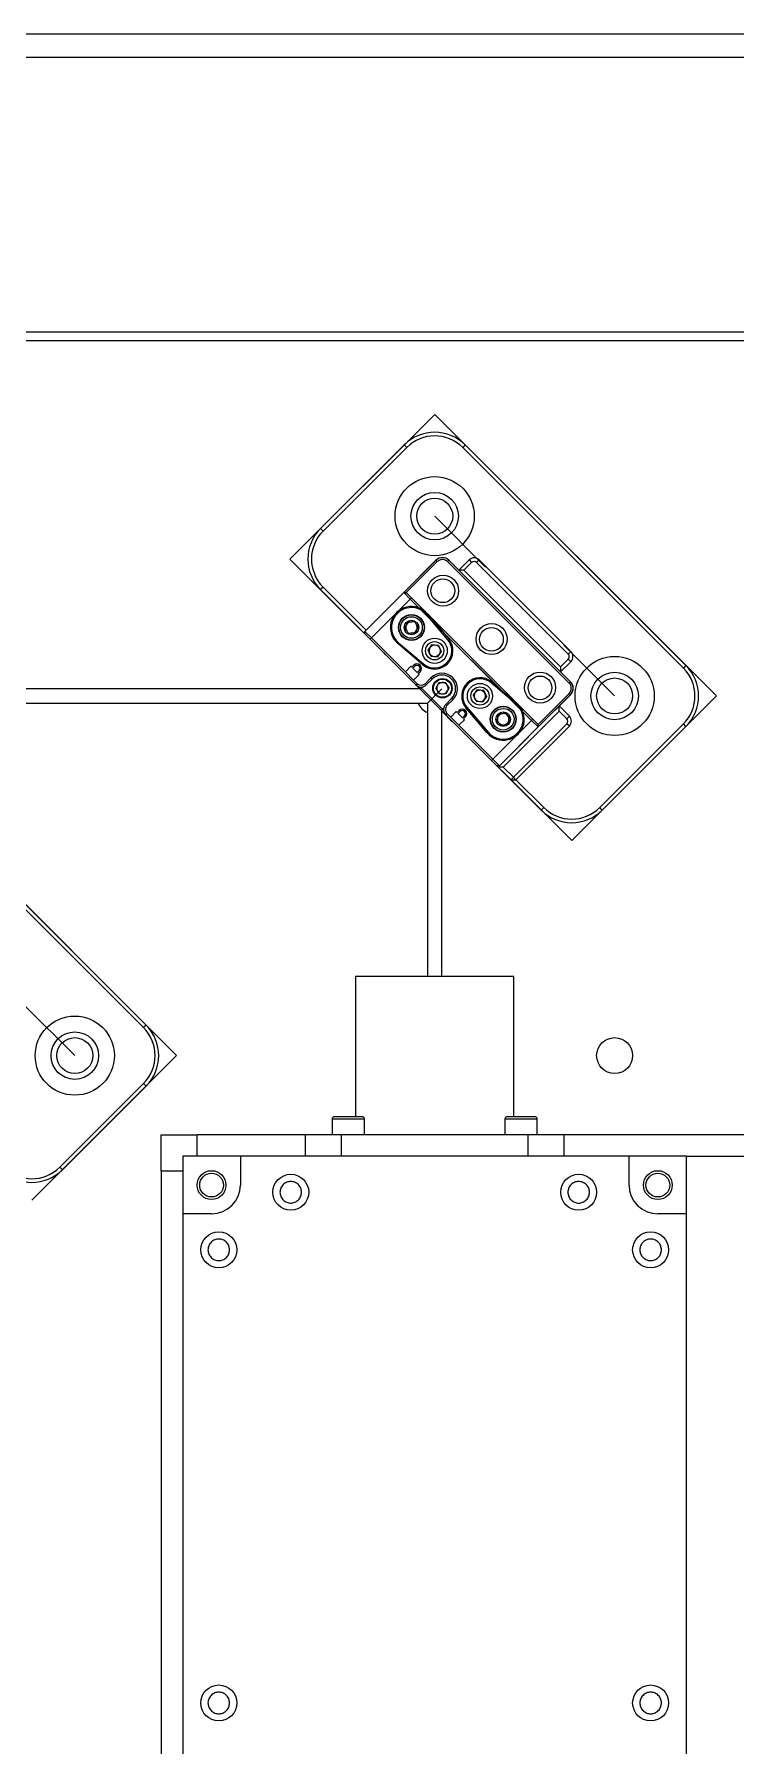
# Model space of a CAD drawing. Header units: millimetres. Extents: x 0 to 210, y 0 to 297.
# Drawn here: x 72.46 to 91.96, y 93.56 to 141.15 of the extents above; entities that cross this region are included whole.
import ezdxf

# ---------------------------------------------------------------- set-up
doc = ezdxf.new("R2010")
doc.units = ezdxf.units.MM
doc.linetypes.add('CENTERX2', pattern=[20.32, 12.7, -2.54, 2.54, -2.54])

msp = doc.modelspace()

# ---------------------------------------------------------------- linework, layer by layer
at = {"color": 7, "linetype": 'Continuous'}
for p, q in [((111.9911, 141.1541), (40.1906, 141.1541)), ((79.5694, 126.5608), (83.5911, 130.5825)), ((91.4195, 122.7541), (83.5911, 130.5825)), ((87.3978, 118.7324), (79.5694, 126.5608)), ((82.9086, 125.4482), (81.8309, 124.3705)), ((86.2851, 122.0716), (82.9086, 125.4482)), ((83.7911, 122.9541), (83.3911, 122.5541)), ((87.3978, 118.7324), (91.4195, 122.7541)), ((76.4195, 112.7541), (68.5911, 120.5825)), ((72.3978, 108.7324), (76.4195, 112.7541))]:
    msp.add_line(p, q, dxfattribs=at)
at = {"color": 7, "linetype": 'Continuous', "lineweight": 25}
for p, q in [((111.9911, 141.1541), (40.1906, 141.1541)), ((40.1906, 140.5141), (111.9911, 140.5141)), ((103.2555, 132.8741), (48.9624, 132.8741)), ((48.7224, 132.6341), (103.4711, 132.6341)), ((80.4179, 127.4093), (82.7425, 129.734)), ((82.8132, 129.6633), (80.4886, 127.3386)), ((82.7425, 129.734), (82.8132, 129.6633)), ((84.4396, 129.734), (84.3689, 129.6633)), ((90.5003, 123.5319), (84.3689, 129.6633)), ((84.4396, 129.734), (90.571, 123.6026)), ((80.4179, 127.4093), (80.4886, 127.3386)), ((81.6861, 124.5855), (83.6278, 126.5272)), ((82.729, 125.6278), (83.627, 126.5258)), ((83.6629, 126.4899), (82.8008, 125.6278)), ((83.6629, 126.4899), (83.627, 126.5258)), ((83.9503, 126.4899), (83.9862, 126.5258)), ((87.3269, 123.1133), (83.9503, 126.4899)), ((83.9862, 126.5258), (87.3628, 123.1492)), ((84.2614, 126.2528), (83.987, 126.5272)), ((84.2614, 126.2528), (84.5442, 126.5357)), ((87.0898, 123.4244), (84.2614, 126.2528)), ((84.4028, 126.2528), (84.2614, 126.2528)), ((84.615, 126.465), (84.4028, 126.2528)), ((84.4028, 126.2528), (87.0898, 123.5658)), ((84.5442, 126.5357), (84.615, 126.465)), ((84.8271, 126.5357), (84.7564, 126.465)), ((87.302, 123.9194), (84.7564, 126.465)), ((84.8271, 126.5357), (87.3727, 123.9901)), ((80.4886, 125.783), (80.4179, 125.7123)), ((81.6513, 124.4789), (80.4179, 125.7123)), ((80.4886, 125.783), (81.6861, 124.5855)), ((81.6513, 124.5501), (82.729, 125.6278)), ((82.9086, 125.4482), (81.8309, 124.3705)), ((82.9086, 125.4482), (82.729, 125.6278)), ((82.729, 125.6278), (82.8008, 125.6278)), ((82.8008, 125.6278), (82.9445, 125.4841)), ((82.9086, 125.4482), (82.9445, 125.4841)), ((83.1532, 125.2035), (82.9086, 125.4482)), ((82.9445, 125.4841), (86.3211, 122.1075)), ((83.3906, 125.0351), (83.3673, 125.0154)), ((83.9557, 124.3197), (83.3673, 125.0154)), ((83.3906, 125.0351), (83.979, 124.3393)), ((81.6513, 124.4783), (81.6513, 124.5501)), ((81.6513, 124.5501), (81.8309, 124.3705)), ((81.795, 124.3346), (81.6513, 124.4783)), ((81.6861, 124.5855), (81.6861, 124.5849)), ((81.795, 124.3346), (81.8309, 124.3705)), ((83.0702, 123.0594), (81.795, 124.3346)), ((81.8309, 124.3705), (82.7775, 123.424)), ((82.5673, 124.2118), (82.5869, 124.2351)), ((83.263, 123.6234), (82.5673, 124.2118)), ((82.5869, 124.2351), (83.2827, 123.6467)), ((85.4253, 122.9315), (83.7685, 124.5883)), ((83.9557, 124.3197), (83.979, 124.3393)), ((83.4087, 124.0294), (83.5155, 124.1783)), ((83.4842, 123.8624), (83.4087, 124.0294)), ((83.4842, 123.8624), (83.6666, 123.8443)), ((83.6979, 124.1603), (83.5155, 124.1783)), ((83.7735, 123.9932), (83.6666, 123.8443)), ((83.6979, 124.1603), (83.7735, 123.9932)), ((87.0898, 123.5658), (87.302, 123.778)), ((87.3727, 123.9901), (87.302, 123.9194)), ((87.302, 123.778), (87.3727, 123.7073)), ((82.9319, 123.5785), (82.7775, 123.424)), ((82.7775, 123.424), (83.0038, 123.1977)), ((82.9553, 123.5551), (82.9319, 123.5785)), ((83.0091, 123.609), (82.9553, 123.5551)), ((83.0379, 123.5803), (82.984, 123.5264)), ((82.984, 123.5264), (83.1061, 123.4042)), ((83.0038, 123.1977), (83.1582, 123.3522)), ((83.1061, 123.4042), (83.16, 123.4581)), ((83.1349, 123.3755), (83.1888, 123.4294)), ((83.1582, 123.3522), (83.1349, 123.3755)), ((83.2827, 123.6467), (83.263, 123.6234)), ((83.3217, 123.0953), (83.4869, 123.2606)), ((83.4869, 123.2606), (83.5228, 123.2246)), ((87.3727, 123.7073), (87.0898, 123.4244)), ((87.0898, 123.5658), (87.0898, 123.4244)), ((87.3642, 123.1501), (87.0898, 123.4244)), ((90.571, 123.6026), (90.5003, 123.5319)), ((83.1755, 122.9541), (48.9706, 122.9541)), ((83.0038, 123.1977), (83.1061, 123.0953)), ((83.0702, 123.0594), (83.1061, 123.0953)), ((83.0927, 123.037), (83.0702, 123.0594)), ((83.1928, 122.9368), (83.0927, 123.037)), ((83.1928, 122.9368), (83.2287, 122.9728)), ((83.7738, 122.3558), (83.1928, 122.9368)), ((83.2012, 123.0003), (83.2287, 122.9728)), ((83.2287, 122.9728), (83.8097, 122.3917)), ((83.3576, 123.0594), (83.3217, 123.0953)), ((83.5228, 123.2246), (83.3576, 123.0594)), ((83.6234, 122.9626), (83.709, 123.1248)), ((83.6234, 122.9626), (83.721, 122.8075)), ((83.709, 123.1248), (83.8921, 123.1317)), ((83.9042, 122.8144), (83.721, 122.8075)), ((83.9898, 122.9766), (83.8921, 123.1317)), ((83.9898, 122.9766), (83.9042, 122.8144)), ((84.6659, 122.7721), (84.7727, 122.9211)), ((84.9552, 122.903), (84.7727, 122.9211)), ((84.9552, 122.903), (85.0307, 122.736)), ((85.1566, 123.1187), (85.1763, 123.142)), ((85.8524, 122.5303), (85.1566, 123.1187)), ((85.1763, 123.142), (85.8721, 122.5536)), ((86.4647, 121.9638), (87.3269, 122.8259)), ((87.3628, 122.79), (86.4647, 121.892)), ((87.049, 122.4757), (87.3642, 122.7908)), ((87.3269, 123.1133), (87.3628, 123.1492)), ((87.3269, 122.8259), (87.3628, 122.79)), ((48.791, 122.5541), (83.3911, 122.5541)), ((83.4833, 122.6463), (83.3911, 122.5541)), ((83.3911, 122.5541), (83.3911, 114.9541)), ((83.7738, 122.3558), (83.8097, 122.3917)), ((83.874, 122.2557), (83.7738, 122.3558)), ((83.7911, 114.9541), (83.7911, 122.3385)), ((83.8178, 122.3084), (83.7911, 122.2958)), ((83.8097, 122.3917), (83.8373, 122.3642)), ((83.8964, 122.5206), (84.0616, 122.6858)), ((83.9323, 122.4847), (83.8964, 122.5206)), ((84.0976, 122.6499), (83.9323, 122.4847)), ((84.1892, 122.3212), (84.0347, 122.1668)), ((84.0976, 122.6499), (84.0616, 122.6858)), ((84.2125, 122.2979), (84.1892, 122.3212)), ((84.2664, 122.3518), (84.2125, 122.2979)), ((84.2951, 122.323), (84.2412, 122.2691)), ((84.4837, 122.4457), (84.4604, 122.426)), ((85.0488, 121.7303), (84.4604, 122.426)), ((84.4837, 122.4457), (85.0721, 121.7499)), ((84.7414, 122.6051), (84.6659, 122.7721)), ((84.7414, 122.6051), (84.9239, 122.5871)), ((85.0307, 122.736), (84.9239, 122.5871)), ((85.352, 120.7786), (87.049, 122.4757)), ((87.049, 122.3343), (85.4934, 120.7786)), ((85.8721, 122.5536), (85.8524, 122.5303)), ((86.2851, 122.0716), (86.0405, 122.3162)), ((87.049, 122.3343), (87.049, 122.4757)), ((87.049, 122.4757), (87.3319, 122.1928)), ((87.2612, 122.1221), (87.049, 122.3343)), ((83.8282, 122.291), (84.0708, 122.0484)), ((83.8964, 122.2332), (83.874, 122.2557)), ((83.9323, 122.2691), (83.8964, 122.2332)), ((85.1716, 120.958), (83.8964, 122.2332)), ((83.9323, 122.2691), (84.0347, 122.1668)), ((84.0347, 122.1668), (84.261, 121.9405)), ((84.2412, 122.2691), (84.3634, 122.147)), ((84.261, 121.9405), (84.4155, 122.0949)), ((84.261, 121.9405), (85.2075, 120.9939)), ((84.3634, 122.147), (84.4173, 122.2009)), ((84.3921, 122.1183), (84.446, 122.1722)), ((84.4155, 122.0949), (84.3921, 122.1183)), ((85.2075, 120.9939), (86.2851, 122.0716)), ((86.4647, 121.892), (85.3871, 120.8143)), ((85.7762, 120.4958), (87.2612, 121.9807)), ((87.3319, 121.91), (85.8469, 120.4251)), ((86.2851, 122.0716), (86.3211, 122.1075)), ((86.4647, 121.892), (86.2851, 122.0716)), ((86.3211, 122.1075), (86.4647, 121.9638)), ((86.4647, 121.892), (86.4647, 121.9638)), ((87.2612, 122.1221), (87.3319, 122.1928)), ((87.3319, 121.91), (87.2612, 121.9807)), ((88.1756, 119.6516), (90.5003, 121.9763)), ((90.571, 121.9055), (88.2463, 119.5809)), ((90.571, 121.9055), (90.5003, 121.9763)), ((85.0488, 121.7303), (85.0721, 121.7499)), ((85.2075, 120.9939), (85.1716, 120.958)), ((85.3153, 120.8143), (85.1716, 120.958)), ((85.2075, 120.9939), (85.3871, 120.8143)), ((85.3871, 120.8143), (85.3153, 120.8143)), ((85.3158, 120.8143), (85.3518, 120.7784)), ((85.3518, 120.7784), (85.352, 120.7786)), ((86.5493, 119.5809), (85.3518, 120.7784)), ((85.4934, 120.7786), (85.352, 120.7786)), ((85.7055, 120.4251), (85.352, 120.7786)), ((85.4934, 120.7786), (85.7762, 120.4958)), ((85.7055, 120.4251), (85.7762, 120.4958)), ((85.7055, 120.4251), (85.8469, 120.4251)), ((85.8469, 120.4251), (85.7762, 120.4958)), ((85.8465, 120.4251), (86.62, 119.6516)), ((75.5003, 113.5319), (69.3689, 119.6633)), ((69.4396, 119.734), (75.571, 113.6026)), ((86.5493, 119.5809), (86.62, 119.6516)), ((88.2463, 119.5809), (88.1756, 119.6516)), ((81.3911, 114.9541), (81.3911, 111.0541)), ((85.7911, 114.9541), (81.3911, 114.9541)), ((85.7911, 111.0541), (85.7911, 114.9541)), ((75.571, 113.6026), (75.5003, 113.5319)), ((73.1756, 109.6516), (75.5003, 111.9763)), ((75.571, 111.9055), (73.2463, 109.5809)), ((75.571, 111.9055), (75.5003, 111.9763)), ((80.7411, 110.9916), (80.7411, 110.5541)), ((81.6411, 110.5541), (81.6411, 110.9916)), ((85.5411, 110.9916), (85.5411, 110.5541)), ((86.4411, 110.5541), (86.4411, 110.9916)), ((75.9911, 109.5541), (75.9911, 110.5541)), ((75.9911, 110.5541), (76.9911, 110.5541)), ((76.9911, 109.9541), (76.9911, 110.5541)), ((79.9911, 110.5541), (76.9911, 110.5541)), ((79.9911, 110.5541), (79.9911, 109.9541)), ((81.0007, 110.5541), (79.9911, 110.5541)), ((86.1814, 110.5541), (81.0007, 110.5541)), ((81.0007, 109.9541), (81.0007, 110.5541)), ((86.1814, 110.5541), (86.1814, 109.9541)), ((87.1911, 110.5541), (86.1814, 110.5541)), ((87.1911, 109.9541), (87.1911, 110.5541)), ((99.9911, 110.5541), (87.1911, 110.5541)), ((78.1911, 109.9541), (76.5911, 109.9541)), ((76.5911, 109.9541), (76.5911, 108.3541)), ((78.1911, 109.9541), (78.1911, 109.1541)), ((88.9911, 109.9541), (78.1911, 109.9541)), ((88.9911, 109.1541), (88.9911, 109.9541)), ((90.5911, 109.9541), (88.9911, 109.9541)), ((90.5911, 108.3541), (90.5911, 109.9541)), ((90.5911, 109.9541), (96.5911, 109.9541)), ((73.2463, 109.5809), (73.1756, 109.6516)), ((75.9911, 109.5541), (75.9911, 74.9541)), ((75.9911, 109.5541), (76.5911, 109.5541)), ((76.5911, 108.3541), (76.5911, 77.1541)), ((77.3911, 108.3541), (76.5911, 108.3541)), ((90.5911, 108.3541), (89.7911, 108.3541)), ((90.5911, 77.1541), (90.5911, 108.3541)), ((76.5911, 96.4541), (76.5907, 96.4541)), ((90.5914, 96.4541), (90.5911, 96.4541)), ((76.5907, 94.6945), (76.5911, 94.6945)), ((76.5911, 94.6541), (76.5907, 94.6541)), ((90.5914, 94.6541), (90.5911, 94.6541))]:
    msp.add_line(p, q, dxfattribs=at)
at = {"color": 7, "linetype": 'CENTERX2'}
for p, q in [((83.5911, 127.7541), (85.0053, 126.3399)), ((88.5911, 122.7541), (87.1769, 124.1683)), ((83.5911, 122.7541), (83.3911, 122.5541)), ((73.5911, 112.7541), (72.1769, 114.1683))]:
    msp.add_line(p, q, dxfattribs=at)
at = {"color": 8, "linetype": 'Continuous', "lineweight": 25}
for p, q in [((83.0927, 123.037), (83.0928, 123.0399)), ((83.2615, 123.0055), (83.2287, 122.9728)), ((83.8097, 122.3917), (83.8425, 122.4245)), ((83.874, 122.2557), (83.8769, 122.2558)), ((84.0708, 122.0484), (84.076, 122.0536)), ((81.6411, 110.9916), (80.7411, 110.9916)), ((86.4411, 110.9916), (85.5411, 110.9916))]:
    msp.add_line(p, q, dxfattribs=at)
at = {"color": 7, "linetype": 'Continuous', "lineweight": 25, "flags": 128}
msp.add_lwpolyline([(83.1328, 122.9541), (83.1435, 122.9769), (83.1466, 122.983)], dxfattribs=at)
at = {"color": 7, "linetype": 'Continuous', "lineweight": 25}
for centre, radius in [((83.5911, 127.7541), 1.1), ((83.5911, 127.7541), 0.66), ((83.5911, 127.7541), 0.5), ((83.8246, 125.6816), 0.4305), ((83.8159, 125.6801), 0.33), ((82.9445, 124.6579), 0.3607), ((82.9445, 124.6579), 0.3505), ((82.9445, 124.6579), 0.2997), ((82.9445, 124.6579), 0.2032), ((85.1716, 124.3346), 0.4305), ((83.5911, 124.0113), 0.3505), ((83.5911, 124.0113), 0.2532), ((85.1665, 124.3295), 0.33), ((88.5911, 122.7541), 1.1), ((86.5186, 122.9876), 0.4305), ((86.5171, 122.9789), 0.33), ((88.5911, 122.7541), 0.66), ((83.8066, 122.9696), 0.2705), ((83.8066, 122.9696), 0.2532), ((84.8483, 122.7541), 0.3505), ((84.8483, 122.7541), 0.2532), ((88.5911, 122.7541), 0.5), ((85.4949, 122.1075), 0.3607), ((85.4949, 122.1075), 0.3505), ((85.4949, 122.1075), 0.2997), ((85.4949, 122.1075), 0.2032), ((73.5911, 112.7541), 1.1), ((73.5911, 112.7541), 0.66), ((73.5911, 112.7541), 0.5), ((88.5911, 112.7541), 0.5), ((77.3911, 109.1541), 0.4), ((77.3911, 109.1541), 0.33), ((89.7911, 109.1541), 0.4), ((89.7911, 109.1541), 0.33), ((79.5911, 108.9541), 0.5), ((87.5911, 108.9541), 0.5), ((77.5911, 107.3541), 0.5), ((89.5911, 107.3541), 0.5), ((77.5911, 94.7541), 0.5), ((89.5911, 94.7541), 0.5)]:
    msp.add_circle(centre, radius, dxfattribs=at)
for centre, radius, start, end in [((83.5911, 128.8854), 1.2, 45, 135), ((83.5911, 128.8854), 1.1, 45, 135), ((81.2664, 126.5608), 1.2, 135, 225), ((81.2664, 126.5608), 1.1, 135, 225), ((83.8066, 126.3462), 0.254, 45, 135), ((83.8074, 126.3476), 0.254, 45, 135), ((84.6857, 126.3943), 0.2, 45, 135), ((83.8066, 126.3462), 0.2032, 45, 135), ((84.6857, 126.3943), 0.1, 45, 135), ((82.9445, 124.6579), 0.5842, 40.21981, 229.78019), ((82.9445, 124.6579), 0.5537, 40.21981, 229.78019), ((82.9445, 124.6579), 0.16, 154.22941, 214.22941), ((82.9445, 124.6579), 0.16, 94.22941, 154.22941), ((82.9445, 124.6579), 0.16, 334.22941, 34.22941), ((82.9445, 124.6579), 0.16, 274.22941, 334.22941), ((83.5911, 124.0113), 0.508, 229.78019, 40.21981), ((83.5911, 124.0113), 0.4775, 229.78019, 40.21981), ((82.2538, 123.9783), 0.0799, 200.57378, 249.14367), ((83.5911, 124.0113), 0.1587, 144.34344, 204.34347), ((83.5911, 124.0113), 0.1587, 204.34347, 264.34342), ((83.5911, 124.0113), 0.1588, 84.34342, 144.34344), ((83.5911, 124.0113), 0.1588, 264.34342, 324.34344), ((83.5911, 124.0113), 0.1588, 24.34347, 84.34342), ((83.5911, 124.0113), 0.1588, 324.34344, 24.34347), ((87.2313, 123.8487), 0.1, 315, 45), ((87.2313, 123.8487), 0.2, 315, 45), ((83.0989, 123.5192), 0.127, 315, 135), ((83.0989, 123.5192), 0.0864, 315, 135), ((83.7922, 122.9552), 0.4318, 315, 135), ((83.7922, 122.9552), 0.381, 315, 135), ((84.8483, 122.7541), 0.508, 49.78019, 220.21981), ((89.7224, 122.7541), 1.1, 315, 45), ((89.7224, 122.7541), 1.2, 315, 45), ((83.2139, 123.2031), 0.2032, 225, 315), ((83.2139, 123.2031), 0.1524, 225, 315), ((83.8066, 122.9696), 0.1588, 152.17789, 212.17784), ((83.8066, 122.9696), 0.1588, 92.17786, 152.17789), ((83.8066, 122.9696), 0.1587, 212.17784, 272.17786), ((83.8066, 122.9696), 0.1588, 32.17784, 92.17786), ((83.8066, 122.9696), 0.1587, 272.17786, 332.17789), ((83.8066, 122.9696), 0.1587, 332.17789, 32.17784), ((84.8483, 122.7541), 0.4775, 49.78019, 220.21981), ((84.8483, 122.7541), 0.1588, 144.34344, 204.34347), ((84.8483, 122.7541), 0.1587, 84.34342, 144.34344), ((84.8483, 122.7541), 0.1587, 24.34347, 84.34342), ((84.8483, 122.7541), 0.1587, 324.34344, 24.34347), ((87.1832, 122.9696), 0.2032, 315, 45), ((87.1832, 122.9696), 0.254, 315, 45), ((87.1846, 122.9705), 0.254, 315, 45), ((83.5911, 122.7541), 0.5, 203.57818, 246.42182), ((84.0401, 122.3769), 0.2032, 135, 225), ((84.0401, 122.3769), 0.1524, 135, 225), ((84.3562, 122.262), 0.127, 315, 135), ((84.3562, 122.262), 0.0864, 315, 135), ((84.8483, 122.7541), 0.1588, 204.34347, 264.34342), ((84.8483, 122.7541), 0.1588, 264.34342, 324.34344), ((85.4949, 122.1075), 0.5842, 220.21981, 49.78019), ((85.4949, 122.1075), 0.5537, 220.21981, 49.78019), ((84.0888, 122.0664), 0.0254, 225, 269.76508), ((85.4949, 122.1075), 0.16, 165, 225), ((85.4949, 122.1075), 0.16, 105, 165), ((85.4949, 122.1075), 0.16, 225, 285), ((85.4949, 122.1075), 0.16, 45, 105), ((85.4949, 122.1075), 0.16, 285, 345), ((85.4949, 122.1075), 0.16, 345, 45), ((87.1904, 122.0514), 0.1, 315, 45), ((87.1904, 122.0514), 0.2, 315, 45), ((87.3978, 120.4294), 1.2, 225, 315), ((87.3978, 120.4294), 1.1, 225, 315), ((74.7224, 112.7541), 1.1, 315, 45), ((74.7224, 112.7541), 1.2, 315, 45), ((80.8036, 110.9916), 0.0625, 90, 180), ((81.5786, 110.9916), 0.0625, 0, 90), ((85.6036, 110.9916), 0.0625, 90, 180), ((86.3786, 110.9916), 0.0625, 0, 90), ((72.3978, 110.4294), 1.2, 225, 315), ((72.3978, 110.4294), 1.1, 225, 315), ((77.3911, 109.1541), 0.8, 270, 0), ((89.7911, 109.1541), 0.8, 180, 270)]:
    msp.add_arc(centre, radius, start, end, dxfattribs=at)
for points, knots in [([(82.7602, 124.6443), (82.7705, 124.6655), (82.7874, 124.7005), (82.8166, 124.761), (82.8319, 124.7926), (82.8406, 124.8107)], [0, 0, 0, 0, 0.39827989, 0.65758304, 1, 1, 1, 1]), ([(82.8406, 124.8107), (82.8538, 124.8116), (82.8824, 124.8138), (82.9319, 124.8174), (82.982, 124.8211), (83.011, 124.8233), (83.0248, 124.8243)], [0, 0, 0, 0, 0.2310333, 0.497074, 0.7599085, 1, 1, 1, 1]), ([(83.0248, 124.8243), (83.0381, 124.8048), (83.06, 124.7726), (83.0977, 124.7171), (83.1175, 124.6881), (83.1288, 124.6715)], [0, 0, 0, 0, 0.3982799, 0.657583, 1, 1, 1, 1]), ([(82.8642, 124.4915), (82.8509, 124.511), (82.829, 124.5432), (82.7913, 124.5986), (82.7715, 124.6277), (82.7602, 124.6443)], [0, 0, 0, 0, 0.3982799, 0.657583, 1, 1, 1, 1]), ([(83.0484, 124.5051), (83.0346, 124.5041), (83.0056, 124.502), (82.9555, 124.4982), (82.906, 124.4946), (82.8774, 124.4925), (82.8642, 124.4915)], [0, 0, 0, 0, 0.2400915, 0.502926, 0.7689667, 1, 1, 1, 1]), ([(83.1288, 124.6715), (83.1185, 124.6503), (83.1016, 124.6152), (83.0724, 124.5548), (83.0571, 124.5231), (83.0484, 124.5051)], [0, 0, 0, 0, 0.3982799, 0.657583, 1, 1, 1, 1]), ([(85.3164, 122.0597), (85.3225, 122.0824), (85.3326, 122.12), (85.3499, 122.1849), (85.359, 122.2188), (85.3642, 122.2382)], [0, 0, 0, 0, 0.3982799, 0.657583, 1, 1, 1, 1]), ([(85.4471, 121.929), (85.4376, 121.9384), (85.4174, 121.9587), (85.3823, 121.9938), (85.3467, 122.0293), (85.3262, 122.0499), (85.3164, 122.0597)], [0, 0, 0, 0, 0.2310333, 0.497074, 0.7599085, 1, 1, 1, 1]), ([(85.3642, 122.2382), (85.387, 122.2443), (85.4246, 122.2543), (85.4894, 122.2717), (85.5234, 122.2808), (85.5427, 122.286)], [0, 0, 0, 0, 0.39827989, 0.65758304, 1, 1, 1, 1]), ([(85.6255, 121.9768), (85.6028, 121.9707), (85.5652, 121.9607), (85.5004, 121.9433), (85.4664, 121.9342), (85.4471, 121.929)], [0, 0, 0, 0, 0.3982799, 0.657583, 1, 1, 1, 1]), ([(85.5427, 122.286), (85.5525, 122.2762), (85.573, 122.2556), (85.6086, 122.2201), (85.6437, 122.185), (85.6639, 122.1647), (85.6734, 122.1553)], [0, 0, 0, 0, 0.2400915, 0.502926, 0.7689667, 1, 1, 1, 1]), ([(85.6734, 122.1553), (85.6673, 122.1326), (85.6572, 122.095), (85.6398, 122.0301), (85.6307, 121.9962), (85.6255, 121.9768)], [0, 0, 0, 0, 0.3982799, 0.657583, 1, 1, 1, 1]), ([(81.339, 111.0541), (81.292, 111.0541), (81.2194, 111.0541), (81.1175, 111.0541), (81.0415, 111.0541), (80.9714, 111.0541), (80.8934, 111.0541), (80.8264, 111.0541), (80.7994, 111.0541), (80.8039, 111.0541), (80.804, 111.0541)], [0, 0, 0, 0, 0.19199161, 0.29638148, 0.40091301, 0.50530293, 0.60983452, 0.80182614, 0.99381775, 1, 1, 1, 1]), ([(81.5781, 111.0541), (81.577, 111.0541), (81.5748, 111.0541), (81.5512, 111.0541), (81.5137, 111.0541), (81.4485, 111.0541), (81.3821, 111.0541), (81.339, 111.0541)], [0, 0, 0, 0, 0.1623958, 0.3356216, 0.5086127, 0.6818386, 1, 1, 1, 1]), ([(86.139, 111.0541), (86.092, 111.0541), (86.0194, 111.0541), (85.9175, 111.0541), (85.8415, 111.0541), (85.7714, 111.0541), (85.6934, 111.0541), (85.6264, 111.0541), (85.5994, 111.0541), (85.6039, 111.0541), (85.604, 111.0541)], [0, 0, 0, 0, 0.1919916, 0.2963815, 0.400913, 0.5053029, 0.6098345, 0.8018261, 0.9938178, 1, 1, 1, 1]), ([(86.3781, 111.0541), (86.377, 111.0541), (86.3748, 111.0541), (86.3512, 111.0541), (86.3137, 111.0541), (86.2485, 111.0541), (86.1821, 111.0541), (86.139, 111.0541)], [0, 0, 0, 0, 0.1623958, 0.3356216, 0.5086127, 0.6818386, 1, 1, 1, 1]), ([(79.8911, 108.9541), (79.887, 108.9918), (79.8808, 109.05), (79.8435, 109.12), (79.8047, 109.1676), (79.757, 109.2067), (79.6871, 109.2428), (79.5911, 109.2614), (79.4951, 109.2428), (79.4252, 109.2067), (79.3775, 109.1677), (79.3387, 109.12), (79.3013, 109.0501), (79.2951, 108.9918), (79.2911, 108.9541)], [0, 0, 0, 0, 0.1197215, 0.1848037, 0.2499999, 0.3150822, 0.3802785, 0.5, 0.6197215, 0.6848037, 0.7499999, 0.8150822, 0.8802785, 1, 1, 1, 1]), ([(87.8911, 108.9541), (87.887, 108.9918), (87.8808, 109.05), (87.8435, 109.12), (87.8047, 109.1676), (87.757, 109.2067), (87.6871, 109.2428), (87.5911, 109.2614), (87.4951, 109.2428), (87.4252, 109.2067), (87.3775, 109.1677), (87.3387, 109.12), (87.3013, 109.0501), (87.2951, 108.9918), (87.2911, 108.9541)], [0, 0, 0, 0, 0.1197215, 0.1848037, 0.2499999, 0.3150822, 0.3802785, 0.5, 0.6197215, 0.6848037, 0.7499999, 0.8150822, 0.8802785, 1, 1, 1, 1]), ([(79.2911, 108.9541), (79.2951, 108.9164), (79.3013, 108.8581), (79.3387, 108.7882), (79.3774, 108.7405), (79.4252, 108.7015), (79.4951, 108.6653), (79.5911, 108.6468), (79.687, 108.6653), (79.7569, 108.7015), (79.8047, 108.7405), (79.8435, 108.7882), (79.8808, 108.8581), (79.887, 108.9164), (79.8911, 108.9541)], [0, 0, 0, 0, 0.11972147, 0.18480366, 0.24999995, 0.31508218, 0.38027853, 0.5, 0.61972147, 0.68480366, 0.74999995, 0.81508218, 0.88027853, 1, 1, 1, 1]), ([(87.2911, 108.9541), (87.2951, 108.9164), (87.3013, 108.8581), (87.3387, 108.7882), (87.3774, 108.7405), (87.4252, 108.7015), (87.4951, 108.6653), (87.5911, 108.6468), (87.687, 108.6653), (87.7569, 108.7015), (87.8047, 108.7405), (87.8435, 108.7882), (87.8808, 108.8581), (87.887, 108.9164), (87.8911, 108.9541)], [0, 0, 0, 0, 0.1197215, 0.1848037, 0.2499999, 0.3150822, 0.3802785, 0.5, 0.6197215, 0.6848037, 0.7499999, 0.8150822, 0.8802785, 1, 1, 1, 1]), ([(77.8911, 107.3541), (77.887, 107.3918), (77.8808, 107.45), (77.8435, 107.52), (77.8047, 107.5676), (77.757, 107.6067), (77.6871, 107.6428), (77.5911, 107.6614), (77.4951, 107.6428), (77.4252, 107.6067), (77.3775, 107.5677), (77.3387, 107.52), (77.3013, 107.4501), (77.2951, 107.3918), (77.2911, 107.3541)], [0, 0, 0, 0, 0.1197215, 0.1848037, 0.2499999, 0.3150822, 0.3802785, 0.5, 0.6197215, 0.6848037, 0.7499999, 0.8150822, 0.8802785, 1, 1, 1, 1]), ([(89.8911, 107.3541), (89.887, 107.3918), (89.8808, 107.45), (89.8435, 107.52), (89.8047, 107.5676), (89.757, 107.6067), (89.6871, 107.6428), (89.5911, 107.6614), (89.4951, 107.6428), (89.4252, 107.6067), (89.3775, 107.5677), (89.3387, 107.52), (89.3013, 107.4501), (89.2951, 107.3918), (89.2911, 107.3541)], [0, 0, 0, 0, 0.1197215, 0.1848037, 0.2499999, 0.3150822, 0.3802785, 0.5, 0.6197215, 0.6848037, 0.7499999, 0.8150822, 0.8802785, 1, 1, 1, 1]), ([(77.2911, 107.3541), (77.2951, 107.3164), (77.3013, 107.2581), (77.3387, 107.1882), (77.3774, 107.1405), (77.4252, 107.1015), (77.4951, 107.0653), (77.5911, 107.0468), (77.687, 107.0653), (77.7569, 107.1015), (77.8047, 107.1405), (77.8435, 107.1882), (77.8808, 107.2581), (77.887, 107.3164), (77.8911, 107.3541)], [0, 0, 0, 0, 0.1197215, 0.1848037, 0.2499999, 0.3150822, 0.3802785, 0.5, 0.6197215, 0.6848037, 0.7499999, 0.8150822, 0.8802785, 1, 1, 1, 1]), ([(89.2911, 107.3541), (89.2951, 107.3164), (89.3013, 107.2581), (89.3387, 107.1882), (89.3774, 107.1405), (89.4252, 107.1015), (89.4951, 107.0653), (89.5911, 107.0468), (89.687, 107.0653), (89.7569, 107.1015), (89.8047, 107.1405), (89.8435, 107.1882), (89.8808, 107.2581), (89.887, 107.3164), (89.8911, 107.3541)], [0, 0, 0, 0, 0.1197215, 0.1848037, 0.2499999, 0.3150822, 0.3802785, 0.5, 0.6197215, 0.6848037, 0.7499999, 0.8150822, 0.8802785, 1, 1, 1, 1]), ([(77.8911, 94.7541), (77.887, 94.7918), (77.8808, 94.85), (77.8435, 94.92), (77.8047, 94.9676), (77.757, 95.0067), (77.6871, 95.0428), (77.5911, 95.0614), (77.4951, 95.0428), (77.4252, 95.0067), (77.3775, 94.9677), (77.3387, 94.92), (77.3013, 94.8501), (77.2951, 94.7918), (77.2911, 94.7541)], [0, 0, 0, 0, 0.1197215, 0.1848037, 0.2499999, 0.3150822, 0.3802785, 0.5, 0.6197215, 0.6848037, 0.7499999, 0.8150822, 0.8802785, 1, 1, 1, 1]), ([(77.2911, 94.7541), (77.2951, 94.7164), (77.3013, 94.6581), (77.3387, 94.5882), (77.3774, 94.5405), (77.4252, 94.5015), (77.4951, 94.4653), (77.5911, 94.4468), (77.687, 94.4653), (77.7569, 94.5015), (77.8047, 94.5405), (77.8435, 94.5882), (77.8808, 94.6581), (77.887, 94.7164), (77.8911, 94.7541)], [0, 0, 0, 0, 0.1197215, 0.1848037, 0.2499999, 0.3150822, 0.3802785, 0.5, 0.6197215, 0.6848037, 0.7499999, 0.8150822, 0.8802785, 1, 1, 1, 1]), ([(89.8911, 94.7541), (89.887, 94.7918), (89.8808, 94.85), (89.8435, 94.92), (89.8047, 94.9676), (89.757, 95.0067), (89.6871, 95.0428), (89.5911, 95.0614), (89.4951, 95.0428), (89.4252, 95.0067), (89.3775, 94.9677), (89.3387, 94.92), (89.3013, 94.8501), (89.2951, 94.7918), (89.2911, 94.7541)], [0, 0, 0, 0, 0.1197215, 0.1848037, 0.2499999, 0.3150822, 0.3802785, 0.5, 0.6197215, 0.6848037, 0.7499999, 0.8150822, 0.8802785, 1, 1, 1, 1]), ([(89.2911, 94.7541), (89.2951, 94.7164), (89.3013, 94.6581), (89.3387, 94.5882), (89.3774, 94.5405), (89.4252, 94.5015), (89.4951, 94.4653), (89.5911, 94.4468), (89.687, 94.4653), (89.7569, 94.5015), (89.8047, 94.5405), (89.8435, 94.5882), (89.8808, 94.6581), (89.887, 94.7164), (89.8911, 94.7541)], [0, 0, 0, 0, 0.1197215, 0.1848037, 0.2499999, 0.3150822, 0.3802785, 0.5, 0.6197215, 0.6848037, 0.7499999, 0.8150822, 0.8802785, 1, 1, 1, 1])]:
    msp.add_open_spline(points, degree=3, knots=knots, dxfattribs=at)

doc.saveas('drawing.dxf')
